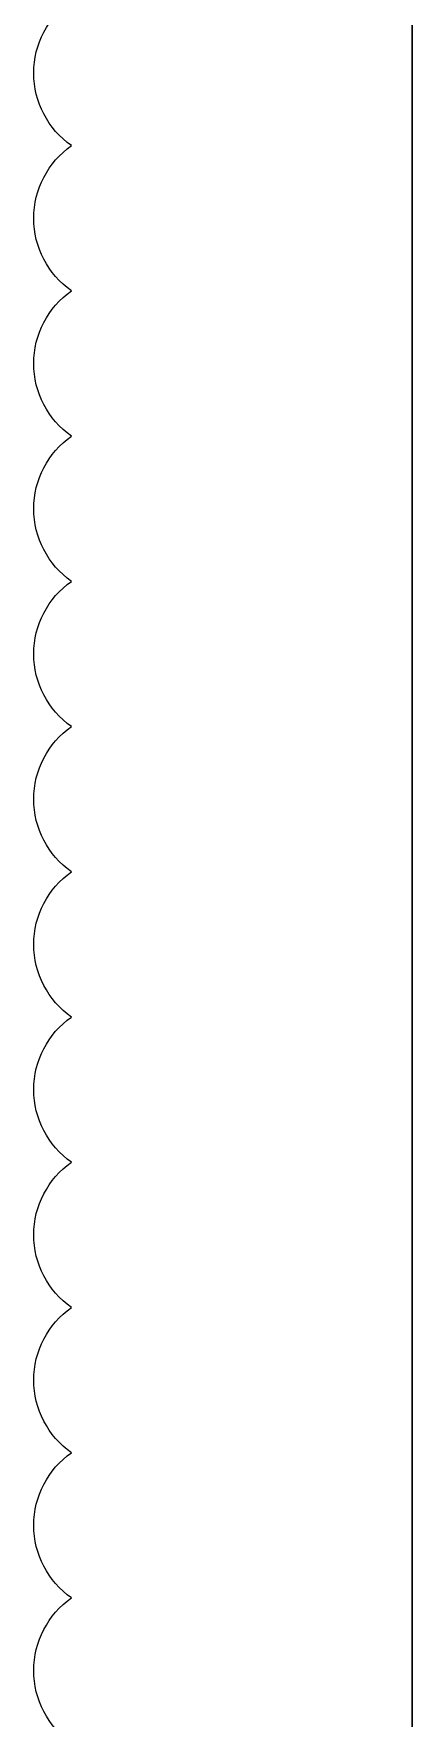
# Model space of a CAD drawing. Header units: millimetres. Extents: x -547695 to 905972, y -1055718 to 167349.
# Drawn here: x -513646.5 to -513574.5, y -1033649.5 to -1033328.7 of the extents above; entities that cross this region are included whole.
import ezdxf

# ---------------------------------------------------------------- set-up
doc = ezdxf.new("R2010")
doc.units = ezdxf.units.MM
doc.layers.add('View-XTD-CT Cua$0$View-XĐL-CT Cửa$0$KT-NetThay', color=7, linetype='Continuous', lineweight=18)
doc.layers.add('View-XTD-CT Cua$0$View-XĐL-CT Cửa$0$Profile - Vietduc', color=14, linetype='Continuous', lineweight=30)

# ---------------------------------------------------------------- blocks, each defined once
blk = doc.blocks.new('View-XTD-CT Cua$0$View-XĐL-CT Cửa$0$A$C77827696')
at = {"layer": 'View-XTD-CT Cua$0$View-XĐL-CT Cửa$0$KT-NetThay'}
blk.add_lwpolyline([(-2281.15, 3623.08, -0.520567), (-2281.15, 3642.29, -0.520567), (-2281.15, 3661.5, -0.520567), (-2281.15, 3680.71, -0.520567), (-2281.15, 3699.92, -0.520567), (-2281.15, 3719.13, -0.520567), (-2281.15, 3738.34, -0.520567), (-2281.15, 3757.55, -0.520567), (-2281.15, 3776.76, -0.520567), (-2281.15, 3795.97, -0.520567), (-2281.15, 3815.18, -0.520567), (-2281.15, 3834.39, -0.520567), (-2281.15, 3853.6, -0.520567), (-2281.15, 3872.81, -0.520567)], format="xyb", dxfattribs=at)
at = {"layer": 'View-XTD-CT Cua$0$View-XĐL-CT Cửa$0$Profile - Vietduc'}
blk.add_line((-2236.15, 3640.7), (-2236.15, 4374.91), dxfattribs=at)

msp = doc.modelspace()

# ---------------------------------------------------------------- block references
at = {"layer": 'View-XTD-CT Cua$0$View-XĐL-CT Cửa$0$KT-NetThay', "xscale": 1.44, "yscale": 1.44, "zscale": 1.44}
msp.add_blockref('View-XTD-CT Cua$0$View-XĐL-CT Cửa$0$A$C77827696', (-510354.47, -1038899.17), dxfattribs=at)

doc.saveas('drawing.dxf')
